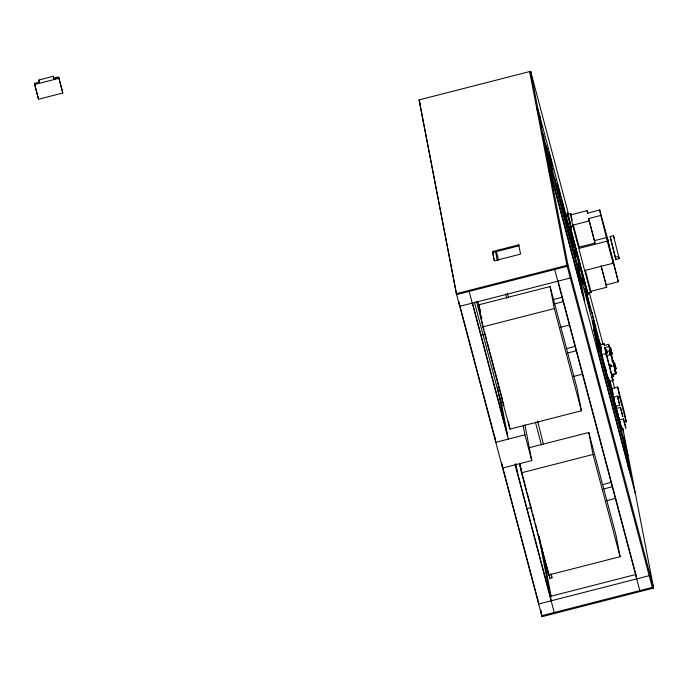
<?xml version="1.0" encoding="UTF-8"?>
<svg xmlns="http://www.w3.org/2000/svg" width="688" height="688" viewBox="0 0 688 688"><rect width="100%" height="100%" fill="white"/><g stroke="black" fill="none" stroke-linecap="round" stroke-linejoin="round"><path stroke-width="1.03" d="M613.171 397.217L615.502 406.393L619.768 405.301L617.437 396.125L613.171 397.217L613.902 399.737M615.502 406.393L614.814 403.245M620.43 407.442L622.769 416.61L620.43 407.442L616.173 408.534L618.632 418.149L617.747 414.339M617.437 396.125L619.768 405.301M623.483 418.932L625.813 428.099L623.483 418.932L619.217 420.024L621.642 429.467L620.189 424.161M53.354 76.308L53.75 78.398L58.678 77.133L62.806 93.026L38.528 99.244L34.4 83.351L39.319 82.096L38.915 80.006L53.354 76.308L54.137 79.258M34.624 84.512L58.901 78.294L58.678 77.133M622.76 427.927L653.6 588.094L542.015 616.68L456.385 293.664L419.069 99.906L530.663 71.32L568.658 214.647M536.898 109.375L537.939 109.108L601.054 347.208M541.387 132.707L542.428 132.44L628.058 455.456M548.869 171.57L549.918 171.303L635.54 494.328M562.113 202.401C562.578 203.94 561.451 199.959 561.933 201.541L565.132 213.59L564.091 213.856L562.483 207.81M570.851 227.006L567.265 213.074L569.243 219.205M564.315 215.017L565.355 214.751L565.132 213.59M567.557 214.579L571.143 213.538L571.367 214.699L587.113 210.666L587.905 213.676M568.047 214.751L567.875 215.654M565.123 218.087L566.164 217.821L565.355 214.751M607.814 239.544L599.712 209.986L587.578 213.099L587.113 210.666M569.019 218.638L568.529 217.907M600.762 215.439L607.315 241.135L579.434 248.273L579.21 247.112L594.957 243.079L588.627 218.543L600.762 215.439L599.712 209.986M572.158 220.04L570.507 213.822L572.898 226.223L569.948 226.98L570.232 228.493L587.81 294.791L570.292 227.014L573.577 226.171L573.353 225.019L589.1 220.986M518.752 244.842L520.541 254.113L494.294 260.838L492.513 251.567L518.752 244.842L519.01 245.814L492.771 252.539L494.354 260.778M569.931 235.889L570.971 235.623L567.712 223.652L573.379 246.966L570.971 235.623M570.154 237.059L571.195 236.792M594.957 243.079L594.484 240.645L606.627 237.541M613.455 235.752L619.191 258.593L615.915 259.436L610.118 236.534L613.455 235.752L614.117 237.91M456.385 293.664L567.97 265.078L530.663 71.32M567.187 266.316L456.643 294.636L419.336 100.878M610.17 236.595L615.244 257.278L618.521 256.435L619.191 258.593M575.108 268.234L578.221 267.443L584.705 301.155L552.283 178.82L545.79 145.108M585.29 270.375L613.171 263.229L612.483 259.643L618.34 281.736L606.205 284.849L606.67 287.283L590.923 291.316L591.147 292.477L587.87 293.32L588.137 294.705M570.292 278.012L459.747 306.332L458.896 301.912L494.939 437.895M478.573 304.853L550.082 286.535L577.18 388.746L581.42 410.779L509.911 429.097L482.813 326.877L478.573 304.853L480.491 312.077M553.264 299.572L562.543 297.199M587.81 294.791L587.518 293.286L590.476 292.529L572.898 226.223M554.115 303.993L563.395 301.611M482.813 326.877L554.322 308.559L550.082 286.535M480.396 335.366L483.286 334.626M560.316 327.376L569.595 325.003M596.272 339.734L597.313 339.468L592.815 316.136M566.284 348.687L575.564 346.313M598.672 343.613L599.712 343.346L601.57 350.355M567.136 353.107L576.415 350.734M604.554 345.729L604.004 343.647L599.902 344.705L601.802 354.552L608.957 381.565L613.06 380.516L612.122 375.648M599.97 345.849L600.865 350.467L598.345 339.657L599.962 345.789L598.921 346.064M613.997 364.657L608.596 344.301L604.339 345.393L604.004 343.647M613.06 380.516L604.761 347.595L609.026 346.503L608.596 344.301M606.67 351.362L610.084 350.493L612.337 359.678M610.213 351.19L609.233 351.439L609.37 352.136L610.419 352.23L609.43 352.48L609.568 353.176L610.548 352.927L615.932 373.696L611.666 374.788M601.802 354.552L605.896 353.503M611.555 360.976L612.544 360.718L612.406 360.03M612.888 365.801L613.877 365.552L614.006 366.248L613.025 366.498M573.336 376.499L582.616 374.117M614.281 370.471L615.261 370.221L615.124 369.525M614.479 371.511L615.399 370.909M612.776 374.384L616.181 373.515L614.539 366.704M609.009 384.033L610.05 383.766L611.254 389.675L608.914 379.81M613.352 397.165L611.701 388.565L617.704 387.026L624.412 412.318L626.243 421.873L624.248 422.389M617.54 397.096L619.544 396.58L617.704 387.026M523.129 425.365L524.953 434.842L495.79 442.307L494.775 437.043M528.659 447.854L588.765 432.46L615.863 534.671L620.103 556.695L548.594 575.013L521.495 472.802L519.681 463.359M524.884 424.788L531.772 460.564L502.61 468.038L501.595 462.775M521.495 472.802L593.004 454.484L588.765 432.46M602.335 484.67L611.606 482.288M526.363 508.759L531.17 507.529M603.187 489.082L612.458 486.708M606.283 500.778L615.562 498.404M538.093 533.948L549.858 578.35L551.948 577.817L551.337 574.652M649.197 575.693L538.652 604.012L537.44 597.691M652.301 587.389L541.757 615.708L540.742 610.445M606.902 237.446L611.219 254.354M618.013 414.081L618.005 413.66M614.031 398.214L613.988 398.49M609.499 347.887L610.007 349.814L609.835 349.065M616.173 408.534L616.637 410.057M619.217 420.024L619.458 420.764M614.014 364.898L614.513 366.85M611.752 374.831L611.959 375.27M573.181 246.51L573.001 245.711L573.457 247.499M543.787 136.938L543.296 135.046L543.795 136.998M550.882 161.964L552.146 166.96L550.89 161.972M565.502 215.069L565.725 215.877M612.2 354.105L611.709 352.213L612.208 354.165M563.446 209.668L563.67 210.476M567.626 223.11L567.858 223.918M569.294 231.718L569.75 233.507L569.286 231.71M614.625 367.186L614.874 368.071M585.29 289.803L584.955 288.521L585.118 289.227M609.018 364.95L609.637 367.435L609.551 366.971M595.068 325.183L595.567 327.127L595.06 325.175M600.994 349.143L600.521 347.268L600.985 348.979M608.183 378.357L608.596 379.974L608.175 378.348M613.928 397.896L614.135 398.515M612.268 395.256L612.518 396.142M541.972 127.555L541.723 126.661M615.244 257.278L615.915 259.436M616.723 410.53L616.517 409.867L616.62 410.504M620.997 427.196L621.23 427.867L620.963 426.62M605.311 349.874L605.612 351.198M582.039 278.287L581.85 277.703L583.2 282.931L582.014 277.918L582.263 278.898M617.833 413.789L618.211 415.113M616.818 410.874L617.489 413.316L616.904 411.046M606.825 352.075L606.429 350.441L607.126 353.451L606.911 352.523M606.73 351.817L606.833 352.411M605.793 351.989L605.853 352.66M614.78 403.787L615.184 405.06L614.917 403.822M617.953 415.707L616.758 411.106M607.47 239.261L607.917 240.886M617.033 410.77L617.471 412.336M620.12 423.258L619.561 421.357L619.983 423.335M605.603 351.241L605.44 350.691L605.784 352.11M619.682 421.546L620.249 423.67M616.895 411.14L618.056 415.733M620.137 423.369L619.639 421.581L619.914 423.06M599.712 343.346L599.128 341.308L599.945 344.86M608.441 242.425L607.358 238.332L609.207 245.633L608.983 244.472M607.315 241.135L613.171 263.229M588.627 218.543L594.484 240.645M601.14 265.766L606.205 284.849M601.08 266.187L606.67 287.283M609.026 346.503L611.718 356.436L611.451 355.042M616.181 373.515L612.913 360.564M615.459 371.262L613.472 363.462L613.601 364.158M619.544 396.58L626.243 421.873M573.353 225.019L579.434 248.273M585.333 270.221L591.147 292.477M604.761 347.595L605.285 349.59M605.56 351.766L609.009 364.769M609.542 366.773L612.724 378.778M589.306 292.546L603.075 344.482M611.881 377.721L614.633 388.101M569.793 221.278L570.61 224.383M571.427 227.848L567.591 212.988M567.265 213.074L571.109 227.573M570.292 227.014L587.87 293.32M569.948 226.98L587.518 293.286M609.835 380.344L612.587 390.707M622.468 427.97L623.569 432.124M611.701 388.565L613.309 394.637M600.426 346.675L601.751 351.68M608.914 379.466L610.05 383.766M613.533 398.12L620.241 423.412L619.871 421.503M547.218 154.714L577.335 268.311M593.417 328.967L623.724 443.296M567.97 265.078L653.6 588.094M652.559 588.36L566.929 265.344L529.622 71.586M558.037 280.945L635.85 574.48L550.305 596.393L515.295 464.314M554.691 269.524L639.806 590.588M554.322 308.559L581.42 410.779M593.004 454.484L620.103 556.695M496.444 251.937L498.628 260.184M507.374 293.174L508.466 297.293M505.628 294.197L506.721 298.317M537.638 421.013L543.503 444.543M492.513 251.567L492.771 252.539M535.462 422.372L541.413 444.826M524.953 434.842L531.772 460.564M550.847 573.689L551.948 577.817M477.747 301.335L479.932 309.583M479.493 309.867L480.534 313.797M481.05 315.758L481.832 318.707M519.93 464.787L521.753 471.658M538.807 535.978L540.372 541.877M476.526 301.688L483.913 329.569M484.464 331.633L486.648 339.898M487.199 341.962L489.392 350.218M489.933 352.29L502.524 399.788M503.074 401.852L503.9 404.957L501.81 405.49L474.436 302.221M519.474 463.729L526.595 490.578M527.137 492.642L529.33 500.898M529.88 502.971L532.065 511.227M532.615 513.291L534.808 521.556M535.35 523.62L537.543 531.884M419.069 99.906L420.626 105.754M472.493 302.866L507.434 434.687M469.139 291.437L508.286 439.107L500.357 397.913M515.106 464.839L554.253 612.509M501.758 463.617L507.262 484.378M507.813 486.459L537.801 599.592M58.901 78.294L62.806 93.026M38.915 80.006L39.44 81.975M34.4 83.351L38.528 99.244M614.659 363.47C615.347 365.964 614.014 360.727 614.59 363.212M613.644 363.41C612.974 361.011 614.332 366.3 613.705 363.668M612.69 374.031L613.025 375.424L612.827 374.539M605.801 352.282L606.145 353.701L605.93 352.781M612.217 377.007C611.675 375.046 612.784 379.389 612.268 377.222M585.643 291.815C585.196 290.233 586.116 293.785 585.686 291.987M548.577 152.392C548.147 150.844 549.033 154.293 548.62 152.555M586.202 294.808C586.649 296.416 585.729 292.847 586.159 294.636M626.089 447.535C626.785 450.064 625.469 444.844 626.028 447.277M552.739 169.214C553.195 170.873 552.301 167.356 552.696 169.042M610.97 353.34L610.729 352.514L611.15 354.062M614.883 368.269L615.124 369.138L614.633 367.246M610.953 365.595C609.972 362.094 611.942 369.37 610.953 365.853M606.472 350.295C605.732 347.629 607.229 353.168 606.472 350.467M612.002 375.863L612.251 376.714L611.873 375.356M622.434 428.564L622.683 429.441L622.373 428.306M591.697 312.421C590.958 309.772 592.445 315.267 591.697 312.593M587.294 297.113C585.282 289.906 589.324 304.861 587.294 297.603M616.525 408.887L615.614 405.378M539.908 117.037C539.203 114.552 540.648 119.858 539.908 117.235M567.867 224.099L568.09 224.907L567.634 223.17M571.573 237.919C570.92 235.623 572.261 240.525 571.573 238.1M614.616 402.489L614.109 400.588L614.737 403.082M556.145 179.938C555.663 178.192 556.644 181.821 556.153 180.067M565.734 216.058L565.957 216.866L565.502 215.12M602.267 356.006C601.63 353.761 603.204 359.506 602.533 357.141M602.275 356.169L602.525 356.977M579.459 269.533C578.995 267.89 579.941 271.39 579.459 269.662M614.582 403.039L614.143 401.353M612.518 396.331L612.767 397.208L612.277 395.316M567.385 224.477C566.731 222.198 567.987 226.73 567.445 224.881L561.872 201.618M541.723 126.489L541.482 125.612L541.963 127.504M563.678 210.657L563.911 211.465L563.455 209.728M567.385 224.658L566.164 217.821M616.766 409.885L615.571 405.223M551.32 161.732C550.83 159.917 551.819 163.632 551.303 161.757M624.291 437.972C623.466 434.936 625.057 440.931 624.222 437.886M614.203 400.872L614.513 402.067M617.497 414.099L618.503 417.702L618.288 416.541M620.886 426.19L620.361 424.161L620.782 425.881M620.636 425.941L620.129 423.928M585.118 289.098L585.282 289.768M556.859 183.627C557.34 185.64 556.403 181.821 556.867 183.756M615.21 365.526C614.59 362.877 615.915 368.372 615.296 365.698M620.559 424.866L620.851 426.044M593.477 321.898C592.85 319.215 594.191 324.745 593.563 322.044M590.184 310.469C590.596 312.232 589.736 308.663 590.132 310.383M595.292 331.349C594.673 328.692 596.006 334.196 595.387 331.513M559.834 195.693C561.606 203.227 557.873 187.876 559.645 195.418M609.585 247.241L609.938 248.669M614.874 403.521L615.631 406.797L613.937 400.528M582.263 278.786L582.057 278.107M573.276 246.708L573.448 247.431M600.796 348.248L600.942 348.902L600.779 348.24M617.239 413.084L616.826 411.347M617.807 414.554L618.073 415.638M610.11 249.374L610.574 251.266M621.126 427.171L621.608 429.235L621.118 427.128M614.117 401.259L613.498 398.55L613.756 399.788M610.583 351.938L610.11 350.149M618.34 281.736L611.09 252.393M615.356 369.774L615.622 371.167M615.794 372.999L615.932 373.696M613.67 364.511L613.808 365.208M612.01 357.941L612.139 358.637M610.548 352.927L609.637 353.529L609.766 354.225L610.755 353.967L610.884 354.664L606.618 355.756L605.818 351.585M609.009 345.832L609.276 347.225M619.14 417.676L619.51 419.594M628.729 469.397L623.646 443.012L624.695 442.788L631.188 476.5L598.766 354.174L592.273 320.462M608.201 377.626L608.957 381.565M572.562 243.896L572.786 245.048M577.172 267.709L582.048 292.993M635.686 573.629L636.701 578.9M568.305 225.561L568.529 226.722M566.723 221.863L566.946 223.015M562.457 203.519L562.681 204.689M495.618 251.937L497.209 260.184M549.256 575.185L549.858 578.35M547.184 567.677L548.594 575.013M541.482 546.16L551.208 596.711M538.781 536.58L551.157 600.813M508.501 421.753L509.911 429.097M515.742 463.703L517.359 472.114M540.794 610.368L542.015 616.68M497.458 387.267L504.338 422.991M491.232 423.043L491.636 425.15M613.859 397.827L613.937 398.318M55.212 78.862A1.359 1.273 -10.9 0 1 56.201 77.297A1.359 1.273 -10.9 0 1 57.835 78.191M587.69 300.26L589.023 305.498L587.69 300.26M558.364 189.26L559.697 194.498L558.364 189.26M588.231 303.038L589.556 308.267L588.231 303.038M570.765 228.898L570.593 229.792L570.765 228.898M571.582 231.968L571.41 232.862L571.582 231.968M586.718 289.063L586.546 289.958L586.718 289.063M587.526 292.133L587.363 293.028L587.526 292.133M574.566 250.183L575.89 255.386L574.566 250.183M557.667 185.605L559 190.808L557.667 185.605M605.208 367.616L606.532 372.819L605.208 367.616M549.402 154.422L550.727 159.607L549.402 154.422M569.208 232.802L569.707 234.754L569.234 232.888M578.221 263.943L579.537 269.128L578.221 263.943M551.862 164.785L552.18 166.066L551.879 164.845M588.937 304.268L589.263 305.549L588.937 304.268M574.695 250.26L575.022 251.55L574.695 250.26M610.497 347.621L610.987 349.564L610.497 347.621M587.191 297.586L588.498 302.754L587.191 297.586M560.135 196.003L560.462 197.284L560.135 196.003M547.725 148.178L548.044 149.451L547.725 148.178M557.418 186.766L557.744 188.039L557.418 186.766M550.125 158.137L551.423 163.28L550.125 158.137M565.57 213.891L566.052 215.817L565.57 213.891M588.403 301.499L588.722 302.763L588.429 301.576M607.943 377.42L608.338 379.002L607.943 377.42M612.759 374.582L613.223 376.465L612.759 374.582M549.153 155.574L549.463 156.812L549.153 155.574M559.439 192.356L559.748 193.595L559.439 192.356M560.858 199.718L561.167 200.965L560.858 199.718M615.64 367.022L616.104 368.888L615.64 367.022M578.367 264.115L578.685 265.353L578.367 264.115M606.188 354.286L606.584 355.851L606.188 354.286M589.47 307.046L589.788 308.284L589.47 307.046M596.917 334.721L597.39 336.595L596.917 334.721M598.741 344.181L599.214 346.055L598.741 344.181M602.344 356.315L602.482 356.9L602.344 356.315M611.125 349.986L611.598 351.86L611.125 349.986M582.977 282.837L583.286 284.067L582.977 282.837M586.58 296.898L586.89 298.119L586.58 296.898M575.65 255.196L575.959 256.435L575.65 255.196"/></g></svg>
